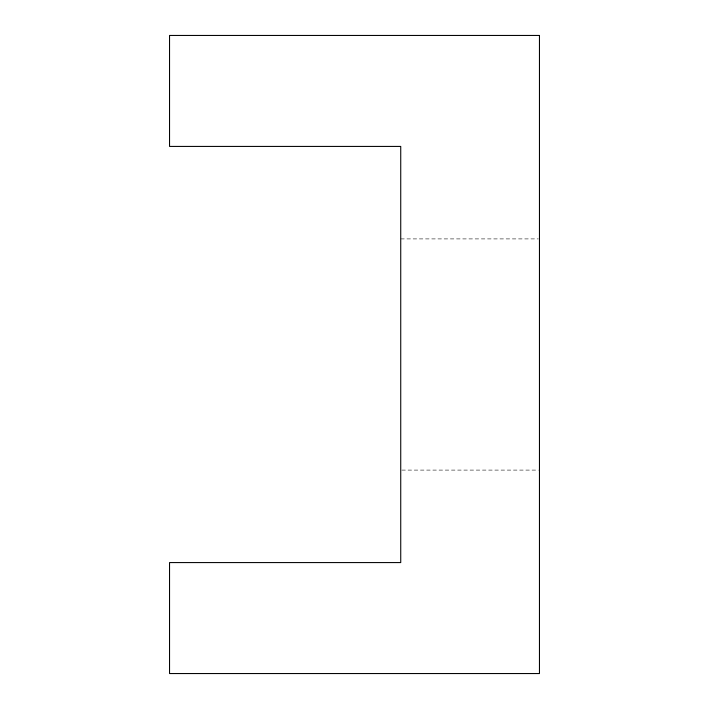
<?xml version="1.0" encoding="UTF-8"?>
<svg xmlns="http://www.w3.org/2000/svg" width="709" height="709" viewBox="0 0 709 709"><rect width="100%" height="100%" fill="white"/><g stroke="black" fill="none" stroke-linecap="round" stroke-linejoin="round"><path stroke-width="0.53" stroke-dasharray="3.54 2.66" d="M400.736 238.906L538.353 238.906M401.843 470.094L538.353 470.094"/><path stroke-width="1.06" d="M539.46 35.45L169.54 35.45L169.54 146.426L400.736 146.426L400.736 562.574L169.54 562.574L169.54 673.55L539.46 673.55L539.46 35.45"/></g></svg>
